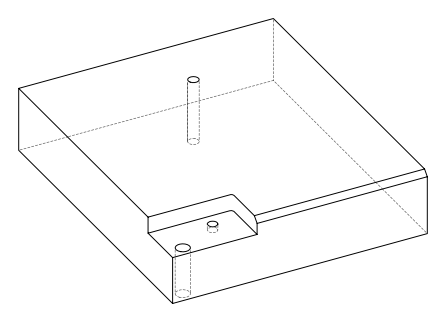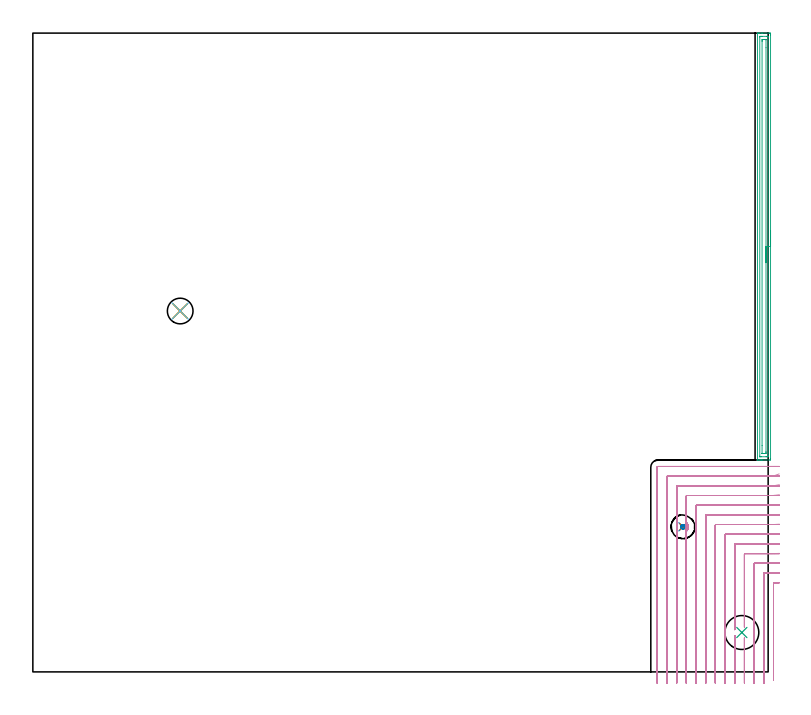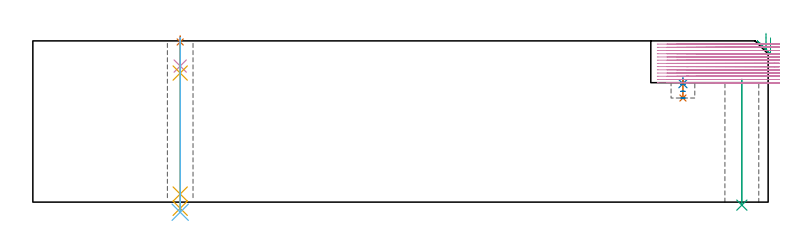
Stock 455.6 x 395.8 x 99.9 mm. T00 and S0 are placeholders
(PLAN: 10 operations, 8 tool changes, 59.6 min)
(1 SPOT_DRILL | STEP1HOLE_1 | NXT0321_9005460120000 | 0.03 min | 3 mm3)
(2 SPOT_DRILL_1 | STEP1POCKET | NXT0321_9005460120000 | 0.04 min | 2832 mm3)
(3 INDEXABLE_INSERT_DRILL_THROUGH_HOLE_FROM_SOLID | STEP1HOLE | NXT0302_013 | 0.32 min | 34544 mm3)
(4 DRILL_BLIND_HOLE_INTO_CENTER | STEP1HOLE_1 | UGT0301_217 | 0.07 min | 1136 mm3)
(5 GUN_DRILL_THROUGH_HOLE | STEP1HOLE_1 | UGT0307_007 | 0.51 min | 6736 mm3)
(6 DRILL_TO_ENLARGE_THROUGH_HOLE | STEP1HOLE_1 | UGT0301_241 | 0.43 min | 11909 mm3)
(7 DRILL_BLIND_HOLE_INTO_CENTER_1 | STEP1POCKET | NXT0301_128 | 0.05 min | 1032 mm3)
(8 MILL_ROUGH_BLIND_HOLE_CONTOUR | STEP1POCKET | UGT0201_129 | Spiral | 0.17 min | 1454 mm3)
(9 AREA_MILL | FG_CHAMFER_SURFACE | UGT0205_001 | 6.57 min | 8845 mm3)
(10 MILL_CORNER_NOTCH_RECTANGULAR | CORNER_NOTCH_RECTANGULAR | NXT0201_009 | Follow Part, ap 2, ae 75% | 51.37 min | 234318 mm3)
(TOOL NXT0321_9005460120000 | NC Spot Drill, 142deg, 12mm, Carbide, Uncoated | D12 PA142 FL30 Z2)
(TOOL NXT0302_013 | Index. Insert Drill 21mm [880-D2100L25-05] | D21 PA176 FL105 Z2)
(TOOL UGT0301_217 | Twist Drill 10.4 mm | D10.4 PA118 FL82 Z2)
(TOOL UGT0307_007 | Gun Drill 10 mm | D10 PA130 FL24 Z1)
(TOOL UGT0301_241 | Twist Drill 15.9 mm | D15.9 PA118 FL120 Z2)
(TOOL NXT0301_128 | Carbide Drill 12mm [861.1-1200-036A1-GP GC34] | D12 PA150 FL37.4 Z2)
(TOOL UGT0201_129 | Carbide End Mill 11.9 | D11.9 FL15 Z4)
(TOOL UGT0205_001 | Chamfer Mill 20 x 3 x 45 deg. | D20 FL50 Z2)
(TOOL NXT0201_009 | ENDMILL 8mm [2P460-0800-NA 1630] | D8 FL26 Z6)
(OP 1 SPOT_DRILL)
G17 G21 G94 G90
T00 M6
G54
G17 G0 G90 X91.3 Y223.6 S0 M3
G43 Z109.9 H0
G94 G81 G98 Z99.216 F250. R102.9
G80
M5
M2
(OP 2 SPOT_DRILL_1)
G17 G21 G94 G90
T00 M6
G54
G17 G0 G90 X402.8 Y89.9 S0 M3
G43 Z109.9 H0
G94 G81 G98 Z73.367 F250. R77.
G80
M5
M2
(OP 3 INDEXABLE_INSERT_DRILL_THROUGH_HOLE_FROM_SOLID)
G17 G21 G94 G90
T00 M6
G54
G17 G0 G90 X439.3 Y24.4 S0 M3
G43 Z109.9 H1
G94 G81 G98 Z-1.867 F250. R76.
G80
M5
M2
(OP 4 DRILL_BLIND_HOLE_INTO_CENTER)
G17 G21 G94 G90
T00 M6
G54
G17 G0 G90 X91.3 Y223.6 S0 M3
G43 Z109.9 H0
G94 G81 G98 Z84.3 F250. R101.9
G80
M5
M2
(OP 5 GUN_DRILL_THROUGH_HOLE)
G17 G21 G94 G90
T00 M6
G54
G17 G0 G90 X91.3 Y223.6 M8
G43 Z109.9 H0
Z97.441
S716 M3
G94 G1 Z79.973 F125. M26
G4 X.084
Z5. F250.
G4 X.084
Z-3.832 F125.
G4 X.084
M5
M9
G0 Z97.441
Z109.9
M2
(OP 6 DRILL_TO_ENLARGE_THROUGH_HOLE)
G17 G21 G94 G90
T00 M6
G54
G17 G0 G90 X91.3 Y223.6 S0 M3
G43 Z109.9 H0
G94 G73 G98 Z-6.277 F250. Q15.168 R101.9
G80
M5
M2
(OP 7 DRILL_BLIND_HOLE_INTO_CENTER_1)
G17 G21 G94 G90
T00 M6
G54
G17 G0 G90 X402.8 Y89.9 S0 M3
G43 Z109.9 H1
G94 G81 G98 Z64.5 F250. R76.
G80
M5
M2
(OP 8 MILL_ROUGH_BLIND_HOLE_CONTOUR)
G17 G21 G94 G90
T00 M6
G54
G17 G0 G90 X402.8 Y89.9 S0 M3
G43 Z109.9 H0
Z72.833
G94 G3 X403.5 Y90.6 R0.7 F250.
X402.8 Y91.3 R0.7
X401.4 Y89.9 R1.4
X402.8 Y91.3 R-1.4
X402.1 Y90.6 R0.7
X402.8 Y89.9 R0.7
G0 Z68.667
G3 X403.5 Y90.6 R0.7
X402.8 Y91.3 R0.7
X401.4 Y89.9 R1.4
X402.8 Y91.3 R-1.4
X402.1 Y90.6 R0.7
X402.8 Y89.9 R0.7
G0 Z64.5
G3 X403.5 Y90.6 R0.7
X402.8 Y91.3 R0.7
X401.4 Y89.9 R1.4
X402.8 Y91.3 R-1.4
X402.1 Y90.6 R0.7
X402.8 Y89.9 R0.7
G0 Z109.9
M5
M2
(OP 9 AREA_MILL)
G17 G21 G94 G90
T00 M6
G54
G17 G0 G90 X457.1 Y273.55 S1061 M3
G43 Z109.9 H0
Z101.8
G94 G1 Y273.512 Z100.928 F250.
Y273.398 Z100.064
Y273.209 Z99.212
Y272.947 Z98.38
Y272.613 Z97.574
Y272.21 Z96.8
Y271.742 Z96.064
Y271.21 Z95.372
Y270.621 Z94.729
Y269.978 Z94.14
Y269.286 Z93.608
Y268.55 Z93.14
Y267.776 Z92.737
Y266.97 Z92.403
Y266.138 Z92.141
Y265.286 Z91.952
Y264.422 Z91.838
Y263.55 Z91.8
Y132.287
X457.099 Y131.906 Z91.801
X457.094 Y131.4 Z91.803
X457.092 Y131.308 Z91.806
X456.592 Y131.3 Z92.305
X452.164 Z96.73
X451.596 Z97.301
X451.279 Z97.617
X450.711 Z98.185
X450.394 Z98.501
X449.364 Z99.536
X449.022 Y131.308 Z99.869
X449.003 Y131.31 Z99.888
X449. Y131.46 Z99.9
Y395.64
X449.003 Y395.792 Z99.888
X449.023 Y395.8 Z99.867
X449.364 Z99.535
X449.759 Z99.14
X450.394 Z98.501
X451.596 Z97.301
X452.164 Z96.73
X456.308 Z92.589
X456.592 Y395.797 Z92.305
X457.091 Y395.792 Z91.806
X457.094 Y395.7 Z91.803
X457.099 Y395.194 Z91.801
X457.1 Y394.682 Z91.8
Y263.55
X455.686 Z93.214
Y133.691
X455.684 Y133.473 Z93.216
X455.681 Y133.365 Z93.219
X455.679 Y133.319 Z93.221
X455.597 Y133.31 Z93.303
X455.207 Y133.302 Z93.693
X454.821 Y133.301 Z94.079
X454.324 Y133.3 Z94.576
X451.279 Z97.621
X450.781 Z98.119
X450.543 Y133.303 Z98.357
X450.441 Y133.308 Z98.459
X450.425 Y133.31 Z98.475
X450.421 Y133.322 Z98.479
X450.418 Y133.37 Z98.482
X450.415 Y133.47 Z98.485
X450.414 Y133.67 Z98.486
Y393.409
X450.416 Y393.627 Z98.484
X450.419 Y393.735 Z98.481
X450.421 Y393.781 Z98.479
X450.503 Y393.79 Z98.397
X450.893 Y393.798 Z98.007
X451.279 Y393.799 Z97.621
X451.776 Y393.8 Z97.124
X454.821 Z94.079
X455.319 Z93.581
X455.557 Y393.797 Z93.343
X455.659 Y393.793 Z93.241
X455.675 Y393.79 Z93.225
X455.679 Y393.778 Z93.221
X455.682 Y393.73 Z93.218
X455.685 Y393.63 Z93.215
X455.686 Y393.43 Z93.214
Y263.55
X454.272 Z94.628
X454.271 Y136.369 Z94.629
X454.27 Y136.031 Z94.63
X454.266 Y135.476 Z94.634
X454.265 Y135.316 Z94.635
X454.105 Y135.305 Z94.795
X453.935 Y135.303 Z94.965
X453.225 Y135.3 Z95.675
X452.339 Z96.561
X452.164 Y135.301 Z96.736
X451.99 Y135.303 Z96.91
X451.874 Y135.307 Z97.026
X451.836 Y135.31 Z97.064
X451.834 Y135.324 Z97.066
X451.831 Y135.363 Z97.069
X451.83 Y135.476 Z97.07
X451.828 Y140.334 Z97.072
X451.829 Y390.731 Z97.071
X451.83 Y391.069 Z97.07
X451.834 Y391.624 Z97.066
X451.835 Y391.784 Z97.065
X451.995 Y391.795 Z96.905
X452.164 Y391.797 Z96.736
X452.875 Y391.8 Z96.025
X453.761 Z95.139
X453.935 Y391.799 Z94.965
X454.11 Y391.797 Z94.79
X454.226 Y391.793 Z94.674
X454.264 Y391.79 Z94.636
X454.266 Y391.776 Z94.634
X454.269 Y391.737 Z94.631
X454.27 Y391.624 Z94.63
X454.272 Y386.757 Z94.628
Y263.55
Y262.678 Z94.667
Y261.814 Z94.78
Y260.962 Z94.969
Y260.13 Z95.232
Y259.324 Z95.565
Y258.55 Z95.968
Y257.814 Z96.437
Y257.122 Z96.968
Y256.479 Z97.557
Y255.89 Z98.201
Y255.358 Z98.893
Y254.89 Z99.628
Y254.487 Z100.402
Y254.153 Z101.208
Y253.891 Z102.04
Y253.702 Z102.892
Y253.588 Z103.757
Y253.55 Z104.628
G0 Z109.9
M5
M2
(OP 10 MILL_CORNER_NOTCH_RECTANGULAR)
G17 G21 G94 G90
T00 M6
G54
G17 G0 G90 X462.599 Y55.414 S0 M3
G43 Z109.9 H1
Z97.908
G94 G1 X459.6 Y55.329 F250.
G2 X459.285 Y55.321 R72. F500.
G3 X458.9 Y54.926 R0.4
G1 Y-2.261
Y-5.261 F250.
G0 Z109.9
X462.599 Y61.424
Z97.908
G1 X459.6 Y61.331
G2 X457.563 Y61.3 R66. F500.
G1 X453.295
G3 X452.9 Y60.905 R0.4
G1 Y-4.
Y-7. F250.
G0 Z109.9
X462.598 Y67.436
Z97.908
G1 X459.6 Y67.335
G2 X457.563 Y67.3 R60. F500.
G1 X447.295
G3 X446.9 Y66.905 R0.4
G1 Y-4.
Y-7. F250.
G0 Z109.9
X462.598 Y73.452
Z97.908
G1 X459.6 Y73.338
G2 X457.563 Y73.3 R54. F500.
G1 X441.295
G3 X440.9 Y72.905 R0.4
G1 Y30.692
Y27.692 F250.
G0 Z109.9
X462.597 Y79.471
Z97.908
G1 X459.6 Y79.343
G2 X457.563 Y79.3 R48. F500.
G1 X435.295
G3 X434.9 Y78.905 R0.4
G1 Y29.168
Y26.168 F250.
G0 Z109.9
X440.9 Y21.109
Z97.908
G1 Y18.109
Y-4. F500.
Y-7. F250.
G0 Z109.9
X434.9 Y22.618
Z97.908
G1 Y19.618
Y-4. F500.
Y-7. F250.
G0 Z109.9
X462.596 Y85.495
Z97.908
G1 X459.6 Y85.349
G2 X457.563 Y85.3 R42. F500.
G1 X429.296
G3 X428.9 Y84.904 R0.4
G1 Y-4.
Y-7. F250.
G0 Z109.9
X462.595 Y91.527
Z97.908
G1 X459.6 Y91.358
G2 X457.563 Y91.3 R36. F500.
G1 X423.296
G3 X422.9 Y90.904 R0.4
G1 Y-4.
Y-7. F250.
G0 Z109.9
X462.593 Y97.573
Z97.908
G1 X459.6 Y97.369
G2 X457.563 Y97.3 R30. F500.
G1 X417.296
G3 X416.9 Y96.904 R0.4
G1 Y-4.
Y-7. F250.
G0 Z109.9
X462.589 Y103.641
Z97.908
G1 X459.6 Y103.387
G2 X457.563 Y103.3 R24. F500.
G1 X411.296
G3 X410.9 Y102.904 R0.4
G1 Y-4.
Y-7. F250.
G0 Z109.9
X462.581 Y109.755
Z97.908
G1 X459.6 Y109.416
G2 X457.563 Y109.3 R18. F500.
G1 X405.296
G3 X404.9 Y108.904 R0.4
G1 Y-4.
Y-7. F250.
G0 Z109.9
X462.556 Y115.984
Z97.908
G1 X459.6 Y115.474
G2 X457.563 Y115.3 R12. F500.
G1 X399.297
G3 X398.9 Y114.903 R0.4
G1 Y-4.
Y-7. F250.
G0 Z109.9
X462.422 Y122.675
Z97.908
G1 X459.6 Y121.656
G2 X457.563 Y121.3 R6. F500.
G1 X393.297
G3 X392.9 Y120.903 R0.4
G1 Y-4.
Y-7. F250.
G0 Z109.9
X460.563 Y127.3
Z97.908
G1 X457.563
X387.297 F500.
G3 X386.9 Y126.903 R0.4
G1 Y-4.
Y-7. F250.
G0 Z109.9
X462.6 Y55.312
Z95.915
G1 X459.6 Y55.301
X459.328 Y55.3 F500.
X459.294
G3 X458.9 Y54.906 R0.4
G1 Y-2.261
Y-5.261 F250.
G0 Z109.9
X462.6 Y61.313
Z95.915
G1 X459.6 Y61.301
X459.328 Y61.3 F500.
X453.295
G3 X452.9 Y60.905 R0.4
G1 Y-4.
Y-7. F250.
G0 Z109.9
X462.6 Y67.314
Z95.915
G1 X459.6 Y67.301
X459.328 Y67.3 F500.
X447.295
G3 X446.9 Y66.905 R0.4
G1 Y-4.
Y-7. F250.
G0 Z109.9
X462.6 Y73.316
Z95.915
G1 X459.6 Y73.301
G2 X459.328 Y73.3 R54. F500.
G1 X441.295
G3 X440.9 Y72.905 R0.4
G1 Y30.692
Y27.692 F250.
G0 Z109.9
X462.6 Y79.318
Z95.915
G1 X459.6 Y79.301
X459.328 Y79.3 F500.
X435.295
G3 X434.9 Y78.905 R0.4
G1 Y29.168
Y26.168 F250.
G0 Z109.9
X440.9 Y21.109
Z95.915
G1 Y18.109
Y-4. F500.
Y-7. F250.
G0 Z109.9
X434.9 Y22.618
Z95.915
G1 Y19.618
Y-4. F500.
Y-7. F250.
G0 Z109.9
X462.6 Y85.32
Z95.915
G1 X459.6 Y85.301
G2 X459.328 Y85.3 R42. F500.
G1 X429.296
G3 X428.9 Y84.904 R0.4
G1 Y-4.
Y-7. F250.
G0 Z109.9
X462.6 Y91.324
Z95.915
G1 X459.6 Y91.301
G2 X459.328 Y91.3 R36. F500.
G1 X423.296
G3 X422.9 Y90.904 R0.4
G1 Y-4.
Y-7. F250.
G0 Z109.9
X462.6 Y97.328
Z95.915
G1 X459.6 Y97.301
G2 X459.328 Y97.3 R30. F500.
G1 X417.296
G3 X416.9 Y96.904 R0.4
G1 Y-4.
Y-7. F250.
G0 Z109.9
X462.6 Y103.336
Z95.915
G1 X459.6 Y103.302
G2 X459.328 Y103.3 R24. F500.
G1 X411.296
G3 X410.9 Y102.904 R0.4
G1 Y-4.
Y-7. F250.
G0 Z109.9
X462.6 Y109.347
Z95.915
G1 X459.6 Y109.302
G2 X459.328 Y109.3 R18. F500.
G1 X405.296
G3 X404.9 Y108.904 R0.4
G1 Y-4.
Y-7. F250.
G0 Z109.9
X462.599 Y115.371
Z95.915
G1 X459.6 Y115.303
G2 X459.328 Y115.3 R12. F500.
G1 X399.297
G3 X398.9 Y114.903 R0.4
G1 Y-4.
Y-7. F250.
G0 Z109.9
X462.597 Y121.442
Z95.915
G1 X459.6 Y121.306
G2 X459.328 Y121.3 R6. F500.
G1 X393.297
G3 X392.9 Y120.903 R0.4
G1 Y-4.
Y-7. F250.
G0 Z109.9
X462.328 Y127.3
Z95.915
G1 X459.328
X387.297 F500.
G3 X386.9 Y126.903 R0.4
G1 Y-4.
Y-7. F250.
G0 Z109.9
X462.6 Y55.3
Z93.923
G1 X459.6
X459.294 F500.
G3 X458.9 Y54.906 R0.4
G1 Y-2.261
Y-5.261 F250.
G0 Z109.9
X462.6 Y61.3
Z93.923
G1 X459.6
X453.295 F500.
G3 X452.9 Y60.905 R0.4
G1 Y-4.
Y-7. F250.
G0 Z109.9
X462.6 Y67.3
Z93.923
G1 X459.6
X447.295 F500.
G3 X446.9 Y66.905 R0.4
G1 Y-4.
Y-7. F250.
G0 Z109.9
X462.6 Y73.3
Z93.923
G1 X459.6
X441.295 F500.
G3 X440.9 Y72.905 R0.4
G1 Y30.692
Y27.692 F250.
G0 Z109.9
X462.6 Y79.3
Z93.923
G1 X459.6
X435.295 F500.
G3 X434.9 Y78.905 R0.4
G1 Y29.168
Y26.168 F250.
G0 Z109.9
X440.9 Y21.109
Z93.923
G1 Y18.109
Y-4. F500.
Y-7. F250.
G0 Z109.9
X434.9 Y22.618
Z93.923
G1 Y19.618
Y-4. F500.
Y-7. F250.
G0 Z109.9
X462.6 Y85.3
Z93.923
G1 X459.6
X429.296 F500.
G3 X428.9 Y84.904 R0.4
G1 Y-4.
Y-7. F250.
G0 Z109.9
X462.6 Y91.3
Z93.923
G1 X459.6
X423.296 F500.
G3 X422.9 Y90.904 R0.4
G1 Y-4.
Y-7. F250.
G0 Z109.9
X462.6 Y97.3
Z93.923
G1 X459.6
X417.296 F500.
G3 X416.9 Y96.904 R0.4
G1 Y-4.
Y-7. F250.
G0 Z109.9
X462.6 Y103.3
Z93.923
G1 X459.6
X411.296 F500.
G3 X410.9 Y102.904 R0.4
G1 Y-4.
Y-7. F250.
G0 Z109.9
X462.6 Y109.3
Z93.923
G1 X459.6
X405.296 F500.
G3 X404.9 Y108.904 R0.4
G1 Y-4.
Y-7. F250.
G0 Z109.9
X462.6 Y115.3
Z93.923
G1 X459.6
X399.297 F500.
G3 X398.9 Y114.903 R0.4
G1 Y-4.
Y-7. F250.
G0 Z109.9
X462.6 Y121.3
Z93.923
G1 X459.6
X393.297 F500.
G3 X392.9 Y120.903 R0.4
G1 Y-4.
Y-7. F250.
G0 Z109.9
X462.6 Y127.3
Z93.923
G1 X459.6
X387.297 F500.
G3 X386.9 Y126.903 R0.4
G1 Y-4.
Y-7. F250.
G0 Z109.9
X462.6 Y55.3
Z91.931
G1 X459.6
X459.294 F500.
G3 X458.9 Y54.906 R0.4
G1 Y-2.261
Y-5.261 F250.
G0 Z109.9
X462.6 Y61.3
Z91.931
G1 X459.6
X453.295 F500.
G3 X452.9 Y60.905 R0.4
G1 Y-4.
Y-7. F250.
G0 Z109.9
X462.6 Y67.3
Z91.931
G1 X459.6
X447.295 F500.
G3 X446.9 Y66.905 R0.4
G1 Y-4.
Y-7. F250.
G0 Z109.9
X462.6 Y73.3
Z91.931
G1 X459.6
X441.295 F500.
G3 X440.9 Y72.905 R0.4
G1 Y30.692
Y27.692 F250.
G0 Z109.9
X462.6 Y79.3
Z91.931
G1 X459.6
X435.295 F500.
G3 X434.9 Y78.905 R0.4
G1 Y29.168
Y26.168 F250.
G0 Z109.9
X440.9 Y21.109
Z91.931
G1 Y18.109
Y-4. F500.
Y-7. F250.
G0 Z109.9
X434.9 Y22.618
Z91.931
G1 Y19.618
Y-4. F500.
Y-7. F250.
G0 Z109.9
X462.6 Y85.3
Z91.931
G1 X459.6
X429.296 F500.
G3 X428.9 Y84.904 R0.4
G1 Y-4.
Y-7. F250.
G0 Z109.9
X462.6 Y91.3
Z91.931
G1 X459.6
X423.296 F500.
G3 X422.9 Y90.904 R0.4
G1 Y-4.
Y-7. F250.
G0 Z109.9
X462.6 Y97.3
Z91.931
G1 X459.6
X417.296 F500.
G3 X416.9 Y96.904 R0.4
G1 Y-4.
Y-7. F250.
G0 Z109.9
X462.6 Y103.3
Z91.931
G1 X459.6
X411.296 F500.
G3 X410.9 Y102.904 R0.4
G1 Y-4.
Y-7. F250.
G0 Z109.9
X462.6 Y109.3
Z91.931
G1 X459.6
X405.296 F500.
G3 X404.9 Y108.904 R0.4
G1 Y-4.
Y-7. F250.
G0 Z109.9
X462.6 Y115.3
Z91.931
G1 X459.6
X399.297 F500.
G3 X398.9 Y114.903 R0.4
G1 Y-4.
Y-7. F250.
G0 Z109.9
X462.6 Y121.3
Z91.931
G1 X459.6
X393.297 F500.
G3 X392.9 Y120.903 R0.4
G1 Y-4.
Y-7. F250.
G0 Z109.9
X462.6 Y127.3
Z91.931
G1 X459.6
X387.297 F500.
G3 X386.9 Y126.903 R0.4
G1 Y-4.
Y-7. F250.
G0 Z109.9
X462.6 Y55.3
Z89.938
G1 X459.6
X459.294 F500.
G3 X458.9 Y54.906 R0.4
G1 Y-2.261
Y-5.261 F250.
G0 Z109.9
X462.6 Y61.3
Z89.938
G1 X459.6
X453.295 F500.
G3 X452.9 Y60.905 R0.4
G1 Y-4.
Y-7. F250.
G0 Z109.9
X462.6 Y67.3
Z89.938
G1 X459.6
X447.295 F500.
G3 X446.9 Y66.905 R0.4
G1 Y-4.
Y-7. F250.
G0 Z109.9
X462.6 Y73.3
Z89.938
G1 X459.6
X441.295 F500.
G3 X440.9 Y72.905 R0.4
G1 Y30.692
Y27.692 F250.
G0 Z109.9
X462.6 Y79.3
Z89.938
G1 X459.6
X435.295 F500.
G3 X434.9 Y78.905 R0.4
G1 Y29.168
Y26.168 F250.
G0 Z109.9
X440.9 Y21.109
Z89.938
G1 Y18.109
Y-4. F500.
Y-7. F250.
G0 Z109.9
X434.9 Y22.618
Z89.938
G1 Y19.618
Y-4. F500.
Y-7. F250.
G0 Z109.9
X462.6 Y85.3
Z89.938
G1 X459.6
X429.296 F500.
G3 X428.9 Y84.904 R0.4
G1 Y-4.
Y-7. F250.
G0 Z109.9
X462.6 Y91.3
Z89.938
G1 X459.6
X423.296 F500.
G3 X422.9 Y90.904 R0.4
G1 Y-4.
Y-7. F250.
G0 Z109.9
X462.6 Y97.3
Z89.938
G1 X459.6
X417.296 F500.
G3 X416.9 Y96.904 R0.4
G1 Y-4.
Y-7. F250.
G0 Z109.9
X462.6 Y103.3
Z89.938
G1 X459.6
X411.296 F500.
G3 X410.9 Y102.904 R0.4
G1 Y-4.
Y-7. F250.
G0 Z109.9
X462.6 Y109.3
Z89.938
G1 X459.6
X405.296 F500.
G3 X404.9 Y108.904 R0.4
G1 Y-4.
Y-7. F250.
G0 Z109.9
X462.6 Y115.3
Z89.938
G1 X459.6
X399.297 F500.
G3 X398.9 Y114.903 R0.4
G1 Y-4.
Y-7. F250.
G0 Z109.9
X462.6 Y121.3
Z89.938
G1 X459.6
X393.297 F500.
G3 X392.9 Y120.903 R0.4
G1 Y-4.
Y-7. F250.
G0 Z109.9
X462.6 Y127.3
Z89.938
G1 X459.6
X387.297 F500.
G3 X386.9 Y126.903 R0.4
G1 Y-4.
Y-7. F250.
G0 Z109.9
X462.6 Y55.3
Z87.946
G1 X459.6
X459.294 F500.
G3 X458.9 Y54.906 R0.4
G1 Y-2.261
Y-5.261 F250.
G0 Z109.9
X462.6 Y61.3
Z87.946
G1 X459.6
X453.295 F500.
G3 X452.9 Y60.905 R0.4
G1 Y-4.
Y-7. F250.
G0 Z109.9
X462.6 Y67.3
Z87.946
G1 X459.6
X447.295 F500.
G3 X446.9 Y66.905 R0.4
G1 Y-4.
Y-7. F250.
G0 Z109.9
X462.6 Y73.3
Z87.946
G1 X459.6
X441.295 F500.
G3 X440.9 Y72.905 R0.4
G1 Y30.692
Y27.692 F250.
G0 Z109.9
X462.6 Y79.3
Z87.946
G1 X459.6
X435.295 F500.
G3 X434.9 Y78.905 R0.4
G1 Y29.168
Y26.168 F250.
G0 Z109.9
X440.9 Y21.109
Z87.946
G1 Y18.109
Y-4. F500.
Y-7. F250.
G0 Z109.9
X434.9 Y22.618
Z87.946
G1 Y19.618
Y-4. F500.
Y-7. F250.
G0 Z109.9
X462.6 Y85.3
Z87.946
G1 X459.6
X429.296 F500.
G3 X428.9 Y84.904 R0.4
G1 Y-4.
Y-7. F250.
G0 Z109.9
X462.6 Y91.3
Z87.946
G1 X459.6
X423.296 F500.
G3 X422.9 Y90.904 R0.4
G1 Y-4.
Y-7. F250.
G0 Z109.9
X462.6 Y97.3
Z87.946
G1 X459.6
X417.296 F500.
G3 X416.9 Y96.904 R0.4
G1 Y-4.
Y-7. F250.
G0 Z109.9
X462.6 Y103.3
Z87.946
G1 X459.6
X411.296 F500.
G3 X410.9 Y102.904 R0.4
G1 Y-4.
Y-7. F250.
G0 Z109.9
X462.6 Y109.3
Z87.946
G1 X459.6
X405.296 F500.
G3 X404.9 Y108.904 R0.4
G1 Y-4.
Y-7. F250.
G0 Z109.9
X462.6 Y115.3
Z87.946
G1 X459.6
X399.297 F500.
G3 X398.9 Y114.903 R0.4
G1 Y-4.
Y-7. F250.
G0 Z109.9
X462.6 Y121.3
Z87.946
G1 X459.6
X393.297 F500.
G3 X392.9 Y120.903 R0.4
G1 Y-4.
Y-7. F250.
G0 Z109.9
X462.6 Y127.3
Z87.946
G1 X459.6
X387.297 F500.
G3 X386.9 Y126.903 R0.4
G1 Y-4.
Y-7. F250.
G0 Z109.9
X462.6 Y55.3
Z85.954
G1 X459.6
X459.294 F500.
G3 X458.9 Y54.906 R0.4
G1 Y-2.261
Y-5.261 F250.
G0 Z109.9
X462.6 Y61.3
Z85.954
G1 X459.6
X453.295 F500.
G3 X452.9 Y60.905 R0.4
G1 Y-4.
Y-7. F250.
G0 Z109.9
X462.6 Y67.3
Z85.954
G1 X459.6
X447.295 F500.
G3 X446.9 Y66.905 R0.4
G1 Y-4.
Y-7. F250.
G0 Z109.9
X462.6 Y73.3
Z85.954
G1 X459.6
X441.295 F500.
G3 X440.9 Y72.905 R0.4
G1 Y30.692
Y27.692 F250.
G0 Z109.9
X462.6 Y79.3
Z85.954
G1 X459.6
X435.295 F500.
G3 X434.9 Y78.905 R0.4
G1 Y29.168
Y26.168 F250.
G0 Z109.9
X440.9 Y21.109
Z85.954
G1 Y18.109
Y-4. F500.
Y-7. F250.
G0 Z109.9
X434.9 Y22.618
Z85.954
G1 Y19.618
Y-4. F500.
Y-7. F250.
G0 Z109.9
X462.6 Y85.3
Z85.954
G1 X459.6
X429.296 F500.
G3 X428.9 Y84.904 R0.4
G1 Y-4.
Y-7. F250.
G0 Z109.9
X462.6 Y91.3
Z85.954
G1 X459.6
X423.296 F500.
G3 X422.9 Y90.904 R0.4
G1 Y-4.
Y-7. F250.
G0 Z109.9
X462.6 Y97.3
Z85.954
G1 X459.6
X417.296 F500.
G3 X416.9 Y96.904 R0.4
G1 Y-4.
Y-7. F250.
G0 Z109.9
X462.6 Y103.3
Z85.954
G1 X459.6
X411.296 F500.
G3 X410.9 Y102.904 R0.4
G1 Y-4.
Y-7. F250.
G0 Z109.9
X462.6 Y109.3
Z85.954
G1 X459.6
X405.296 F500.
G3 X404.9 Y108.904 R0.4
G1 Y-4.
Y-7. F250.
G0 Z109.9
X462.6 Y115.3
Z85.954
G1 X459.6
X399.297 F500.
G3 X398.9 Y114.903 R0.4
G1 Y-4.
Y-7. F250.
G0 Z109.9
X462.6 Y121.3
Z85.954
G1 X459.6
X393.297 F500.
G3 X392.9 Y120.903 R0.4
G1 Y-4.
Y-7. F250.
G0 Z109.9
X462.6 Y127.3
Z85.954
G1 X459.6
X387.297 F500.
G3 X386.9 Y126.903 R0.4
G1 Y-4.
Y-7. F250.
G0 Z109.9
X462.6 Y55.3
Z83.962
G1 X459.6
X459.294 F500.
G3 X458.9 Y54.906 R0.4
G1 Y-2.261
Y-5.261 F250.
G0 Z109.9
X462.6 Y61.3
Z83.962
G1 X459.6
X453.295 F500.
G3 X452.9 Y60.905 R0.4
G1 Y-4.
Y-7. F250.
G0 Z109.9
X462.6 Y67.3
Z83.962
G1 X459.6
X447.295 F500.
G3 X446.9 Y66.905 R0.4
G1 Y-4.
Y-7. F250.
G0 Z109.9
X462.6 Y73.3
Z83.962
G1 X459.6
X441.295 F500.
G3 X440.9 Y72.905 R0.4
G1 Y30.692
Y27.692 F250.
G0 Z109.9
X462.6 Y79.3
Z83.962
G1 X459.6
X435.295 F500.
G3 X434.9 Y78.905 R0.4
G1 Y29.168
Y26.168 F250.
G0 Z109.9
X440.9 Y21.109
Z83.962
G1 Y18.109
Y-4. F500.
Y-7. F250.
G0 Z109.9
X434.9 Y22.618
Z83.962
G1 Y19.618
Y-4. F500.
Y-7. F250.
G0 Z109.9
X462.6 Y85.3
Z83.962
G1 X459.6
X429.296 F500.
G3 X428.9 Y84.904 R0.4
G1 Y-4.
Y-7. F250.
G0 Z109.9
X462.6 Y91.3
Z83.962
G1 X459.6
X423.296 F500.
G3 X422.9 Y90.904 R0.4
G1 Y-4.
Y-7. F250.
G0 Z109.9
X462.6 Y97.3
Z83.962
G1 X459.6
X417.296 F500.
G3 X416.9 Y96.904 R0.4
G1 Y-4.
Y-7. F250.
G0 Z109.9
X462.6 Y103.3
Z83.962
G1 X459.6
X411.296 F500.
G3 X410.9 Y102.904 R0.4
G1 Y-4.
Y-7. F250.
G0 Z109.9
X462.6 Y109.3
Z83.962
G1 X459.6
X405.296 F500.
G3 X404.9 Y108.904 R0.4
G1 Y92.502
X405.302 Y92.122
X405.671 Y91.612
X405.772 Y91.455
X405.842 Y91.322
X405.992 Y90.916
X406.102 Y90.409
X406.155 Y90.051
X406.149 Y89.708
X406.065 Y89.21
X405.952 Y88.761
X405.782 Y88.364
X405.51 Y87.946
X405.243 Y87.591
G2 X404.9 Y87.298 R4.338
G1 Y-4.
Y-7. F250.
G0 Z109.9
X462.6 Y115.3
Z83.962
G1 X459.6
X399.297 F500.
G3 X398.9 Y114.903 R0.4
G1 Y-4.
Y-7. F250.
G0 Z109.9
X462.6 Y121.3
Z83.962
G1 X459.6
X393.297 F500.
G3 X392.9 Y120.903 R0.4
G1 Y-4.
Y-7. F250.
G0 Z109.9
X462.6 Y127.3
Z83.962
G1 X459.6
X387.297 F500.
G3 X386.9 Y126.903 R0.4
G1 Y-4.
Y-7. F250.
G0 Z109.9
X462.6 Y55.3
Z81.969
G1 X459.6
X459.294 F500.
G3 X458.9 Y54.906 R0.4
G1 Y-2.261
Y-5.261 F250.
G0 Z109.9
X462.6 Y61.3
Z81.969
G1 X459.6
X453.295 F500.
G3 X452.9 Y60.905 R0.4
G1 Y-4.
Y-7. F250.
G0 Z109.9
X462.6 Y67.3
Z81.969
G1 X459.6
X447.295 F500.
G3 X446.9 Y66.905 R0.4
G1 Y-4.
Y-7. F250.
G0 Z109.9
X462.6 Y73.3
Z81.969
G1 X459.6
X441.295 F500.
G3 X440.9 Y72.905 R0.4
G1 Y30.692
Y27.692 F250.
G0 Z109.9
X462.6 Y79.3
Z81.969
G1 X459.6
X435.295 F500.
G3 X434.9 Y78.905 R0.4
G1 Y29.168
Y26.168 F250.
G0 Z109.9
X440.9 Y21.109
Z81.969
G1 Y18.109
Y-4. F500.
Y-7. F250.
G0 Z109.9
X434.9 Y22.618
Z81.969
G1 Y19.618
Y-4. F500.
Y-7. F250.
G0 Z109.9
X462.6 Y85.3
Z81.969
G1 X459.6
X429.296 F500.
G3 X428.9 Y84.904 R0.4
G1 Y-4.
Y-7. F250.
G0 Z109.9
X462.6 Y91.3
Z81.969
G1 X459.6
X423.296 F500.
G3 X422.9 Y90.904 R0.4
G1 Y-4.
Y-7. F250.
G0 Z109.9
X462.6 Y97.3
Z81.969
G1 X459.6
X417.296 F500.
G3 X416.9 Y96.904 R0.4
G1 Y-4.
Y-7. F250.
G0 Z109.9
X462.6 Y103.3
Z81.969
G1 X459.6
X411.296 F500.
G3 X410.9 Y102.904 R0.4
G1 Y-4.
Y-7. F250.
G0 Z109.9
X462.6 Y109.3
Z81.969
G1 X459.6
X405.296 F500.
G3 X404.9 Y108.904 R0.4
G1 Y92.502
X405.302 Y92.122
X405.671 Y91.612
X405.772 Y91.455
X405.842 Y91.322
X405.992 Y90.916
X406.102 Y90.409
X406.155 Y90.05
X406.15 Y89.712
X406.065 Y89.21
X405.952 Y88.761
X405.782 Y88.364
X405.51 Y87.946
X405.243 Y87.591
G2 X404.9 Y87.298 R4.338
G1 Y-4.
Y-7. F250.
G0 Z109.9
X462.6 Y115.3
Z81.969
G1 X459.6
X399.297 F500.
G3 X398.9 Y114.903 R0.4
G1 Y-4.
Y-7. F250.
G0 Z109.9
X462.6 Y121.3
Z81.969
G1 X459.6
X393.297 F500.
G3 X392.9 Y120.903 R0.4
G1 Y-4.
Y-7. F250.
G0 Z109.9
X462.6 Y127.3
Z81.969
G1 X459.6
X387.297 F500.
G3 X386.9 Y126.903 R0.4
G1 Y-4.
Y-7. F250.
G0 Z109.9
X462.6 Y55.3
Z79.977
G1 X459.6
X459.294 F500.
G3 X458.9 Y54.906 R0.4
G1 Y-2.261
Y-5.261 F250.
G0 Z109.9
X462.6 Y61.3
Z79.977
G1 X459.6
X453.295 F500.
G3 X452.9 Y60.905 R0.4
G1 Y-4.
Y-7. F250.
G0 Z109.9
X462.6 Y67.3
Z79.977
G1 X459.6
X447.295 F500.
G3 X446.9 Y66.905 R0.4
G1 Y-4.
Y-7. F250.
G0 Z109.9
X462.6 Y73.3
Z79.977
G1 X459.6
X441.295 F500.
G3 X440.9 Y72.905 R0.4
G1 Y30.692
Y27.692 F250.
G0 Z109.9
X462.6 Y79.3
Z79.977
G1 X459.6
X435.295 F500.
G3 X434.9 Y78.905 R0.4
G1 Y29.168
Y26.168 F250.
G0 Z109.9
X440.9 Y21.109
Z79.977
G1 Y18.109
Y-4. F500.
Y-7. F250.
G0 Z109.9
X434.9 Y22.618
Z79.977
G1 Y19.618
Y-4. F500.
Y-7. F250.
G0 Z109.9
X462.6 Y85.3
Z79.977
G1 X459.6
X429.296 F500.
G3 X428.9 Y84.904 R0.4
G1 Y-4.
Y-7. F250.
G0 Z109.9
X462.6 Y91.3
Z79.977
G1 X459.6
X423.296 F500.
G3 X422.9 Y90.904 R0.4
G1 Y-4.
Y-7. F250.
G0 Z109.9
X462.6 Y97.3
Z79.977
G1 X459.6
X417.296 F500.
G3 X416.9 Y96.904 R0.4
G1 Y-4.
Y-7. F250.
G0 Z109.9
X462.6 Y103.3
Z79.977
G1 X459.6
X411.296 F500.
G3 X410.9 Y102.904 R0.4
G1 Y-4.
Y-7. F250.
G0 Z109.9
X462.6 Y109.3
Z79.977
G1 X459.6
X405.296 F500.
G3 X404.9 Y108.904 R0.4
G1 Y92.502
X405.302 Y92.122
X405.671 Y91.612
X405.772 Y91.455
X405.842 Y91.322
X405.992 Y90.916
X406.102 Y90.409
X406.155 Y90.05
X406.15 Y89.712
X406.065 Y89.21
X405.952 Y88.761
X405.782 Y88.364
X405.51 Y87.946
X405.243 Y87.591
G2 X404.9 Y87.298 R4.338
G1 Y-4.
Y-7. F250.
G0 Z109.9
X462.6 Y115.3
Z79.977
G1 X459.6
X399.297 F500.
G3 X398.9 Y114.903 R0.4
G1 Y-4.
Y-7. F250.
G0 Z109.9
X462.6 Y121.3
Z79.977
G1 X459.6
X393.297 F500.
G3 X392.9 Y120.903 R0.4
G1 Y-4.
Y-7. F250.
G0 Z109.9
X462.6 Y127.3
Z79.977
G1 X459.6
X387.297 F500.
G3 X386.9 Y126.903 R0.4
G1 Y-4.
Y-7. F250.
G0 Z109.9
X462.6 Y55.3
Z77.985
G1 X459.6
X459.294 F500.
G3 X458.9 Y54.906 R0.4
G1 Y-2.261
Y-5.261 F250.
G0 Z109.9
X462.6 Y61.3
Z77.985
G1 X459.6
X453.295 F500.
G3 X452.9 Y60.905 R0.4
G1 Y-4.
Y-7. F250.
G0 Z109.9
X462.6 Y67.3
Z77.985
G1 X459.6
X447.295 F500.
G3 X446.9 Y66.905 R0.4
G1 Y-4.
Y-7. F250.
G0 Z109.9
X462.6 Y73.3
Z77.985
G1 X459.6
X441.295 F500.
G3 X440.9 Y72.905 R0.4
G1 Y30.692
Y27.692 F250.
G0 Z109.9
X462.6 Y79.3
Z77.985
G1 X459.6
X435.295 F500.
G3 X434.9 Y78.905 R0.4
G1 Y29.168
Y26.168 F250.
G0 Z109.9
X440.9 Y21.109
Z77.985
G1 Y18.109
Y-4. F500.
Y-7. F250.
G0 Z109.9
X434.9 Y22.618
Z77.985
G1 Y19.618
Y-4. F500.
Y-7. F250.
G0 Z109.9
X462.6 Y85.3
Z77.985
G1 X459.6
X429.296 F500.
G3 X428.9 Y84.904 R0.4
G1 Y-4.
Y-7. F250.
G0 Z109.9
X462.6 Y91.3
Z77.985
G1 X459.6
X423.296 F500.
G3 X422.9 Y90.904 R0.4
G1 Y-4.
Y-7. F250.
G0 Z109.9
X462.6 Y97.3
Z77.985
G1 X459.6
X417.296 F500.
G3 X416.9 Y96.904 R0.4
G1 Y-4.
Y-7. F250.
G0 Z109.9
X462.6 Y103.3
Z77.985
G1 X459.6
X411.296 F500.
G3 X410.9 Y102.904 R0.4
G1 Y-4.
Y-7. F250.
G0 Z109.9
X462.6 Y109.3
Z77.985
G1 X459.6
X405.296 F500.
G3 X404.9 Y108.904 R0.4
G1 Y92.502
X405.302 Y92.122
X405.671 Y91.612
X405.772 Y91.455
X405.842 Y91.322
X405.992 Y90.916
X406.102 Y90.409
X406.155 Y90.05
X406.15 Y89.712
X406.065 Y89.21
X405.952 Y88.761
X405.782 Y88.364
X405.51 Y87.946
X405.243 Y87.591
G2 X404.9 Y87.298 R4.338
G1 Y-4.
Y-7. F250.
G0 Z109.9
X462.6 Y115.3
Z77.985
G1 X459.6
X399.297 F500.
G3 X398.9 Y114.903 R0.4
G1 Y-4.
Y-7. F250.
G0 Z109.9
X462.6 Y121.3
Z77.985
G1 X459.6
X393.297 F500.
G3 X392.9 Y120.903 R0.4
G1 Y-4.
Y-7. F250.
G0 Z109.9
X462.6 Y127.3
Z77.985
G1 X459.6
X387.297 F500.
G3 X386.9 Y126.903 R0.4
G1 Y-4.
Y-7. F250.
G0 Z109.9
X462.6 Y55.3
Z75.992
G1 X459.6
X459.294 F500.
G3 X458.9 Y54.906 R0.4
G1 Y-2.261
Y-5.261 F250.
G0 Z109.9
X462.6 Y61.3
Z75.992
G1 X459.6
X453.295 F500.
G3 X452.9 Y60.905 R0.4
G1 Y-4.
Y-7. F250.
G0 Z109.9
X462.6 Y67.3
Z75.992
G1 X459.6
X447.295 F500.
G3 X446.9 Y66.905 R0.4
G1 Y-4.
Y-7. F250.
G0 Z109.9
X462.6 Y73.3
Z75.992
G1 X459.6
X441.295 F500.
G3 X440.9 Y72.905 R0.4
G1 Y30.692
Y27.692 F250.
G0 Z109.9
X462.6 Y79.3
Z75.992
G1 X459.6
X435.295 F500.
G3 X434.9 Y78.905 R0.4
G1 Y29.168
Y26.168 F250.
G0 Z109.9
X440.9 Y21.109
Z75.992
G1 Y18.109
Y-4. F500.
Y-7. F250.
G0 Z109.9
X434.9 Y22.618
Z75.992
G1 Y19.618
Y-4. F500.
Y-7. F250.
G0 Z109.9
X462.6 Y85.3
Z75.992
G1 X459.6
X429.296 F500.
G3 X428.9 Y84.904 R0.4
G1 Y-4.
Y-7. F250.
G0 Z109.9
X462.6 Y91.3
Z75.992
G1 X459.6
X423.296 F500.
G3 X422.9 Y90.904 R0.4
G1 Y-4.
Y-7. F250.
G0 Z109.9
X462.6 Y97.3
Z75.992
G1 X459.6
X417.296 F500.
G3 X416.9 Y96.904 R0.4
G1 Y-4.
Y-7. F250.
G0 Z109.9
X462.6 Y103.3
Z75.992
G1 X459.6
X411.296 F500.
G3 X410.9 Y102.904 R0.4
G1 Y-4.
Y-7. F250.
G0 Z109.9
X462.6 Y109.3
Z75.992
G1 X459.6
X405.296 F500.
G3 X404.9 Y108.904 R0.4
G1 Y92.502
X405.302 Y92.122
X405.671 Y91.612
X405.772 Y91.455
X405.842 Y91.322
X405.992 Y90.916
X406.102 Y90.409
X406.155 Y90.05
X406.15 Y89.712
X406.065 Y89.21
X405.952 Y88.761
X405.782 Y88.364
X405.51 Y87.946
X405.243 Y87.591
G2 X404.9 Y87.298 R4.338
G1 Y-4.
Y-7. F250.
G0 Z109.9
X462.6 Y115.3
Z75.992
G1 X459.6
X399.297 F500.
G3 X398.9 Y114.903 R0.4
G1 Y-4.
Y-7. F250.
G0 Z109.9
X462.6 Y121.3
Z75.992
G1 X459.6
X393.297 F500.
G3 X392.9 Y120.903 R0.4
G1 Y-4.
Y-7. F250.
G0 Z109.9
X462.6 Y127.3
Z75.992
G1 X459.6
X387.297 F500.
G3 X386.9 Y126.903 R0.4
G1 Y-4.
Y-7. F250.
G0 Z109.9
X462.6 Y55.3
Z74.
G1 X459.6
X459.294 F500.
G3 X458.9 Y54.906 R0.4
G1 Y-2.261
Y-5.261 F250.
G0 Z109.9
X462.6 Y61.3
Z74.
G1 X459.6
X453.295 F500.
G3 X452.9 Y60.905 R0.4
G1 Y-4.
Y-7. F250.
G0 Z109.9
X462.6 Y67.3
Z74.
G1 X459.6
X447.295 F500.
G3 X446.9 Y66.905 R0.4
G1 Y-4.
Y-7. F250.
G0 Z109.9
X462.6 Y73.3
Z74.
G1 X459.6
X441.295 F500.
G3 X440.9 Y72.905 R0.4
G1 Y30.692
Y27.692 F250.
G0 Z109.9
X462.6 Y79.3
Z74.
G1 X459.6
X435.295 F500.
G3 X434.9 Y78.905 R0.4
G1 Y29.168
Y26.168 F250.
G0 Z109.9
X440.9 Y21.109
Z74.
G1 Y18.109
Y-4. F500.
Y-7. F250.
G0 Z109.9
X434.9 Y22.618
Z74.
G1 Y19.618
Y-4. F500.
Y-7. F250.
G0 Z109.9
X462.6 Y85.3
Z74.
G1 X459.6
X429.296 F500.
G3 X428.9 Y84.904 R0.4
G1 Y-4.
Y-7. F250.
G0 Z109.9
X462.6 Y91.3
Z74.
G1 X459.6
X423.296 F500.
G3 X422.9 Y90.904 R0.4
G1 Y-4.
Y-7. F250.
G0 Z109.9
X462.6 Y97.3
Z74.
G1 X459.6
X417.296 F500.
G3 X416.9 Y96.904 R0.4
G1 Y-4.
Y-7. F250.
G0 Z109.9
X462.6 Y103.3
Z74.
G1 X459.6
X411.296 F500.
G3 X410.9 Y102.904 R0.4
G1 Y-4.
Y-7. F250.
G0 Z109.9
X462.6 Y109.3
Z74.
G1 X459.6
X405.296 F500.
G3 X404.9 Y108.904 R0.4
G1 Y92.502
X405.302 Y92.122
X405.671 Y91.612
X405.772 Y91.455
X405.842 Y91.322
X405.992 Y90.916
X406.102 Y90.409
X406.155 Y90.05
X406.15 Y89.712
X406.065 Y89.21
X405.952 Y88.761
X405.782 Y88.364
X405.51 Y87.946
X405.243 Y87.591
G2 X404.9 Y87.298 R4.344
G1 Y-4.
Y-7. F250.
G0 Z109.9
X462.6 Y115.3
Z74.
G1 X459.6
X399.297 F500.
G3 X398.9 Y114.903 R0.4
G1 Y-4.
Y-7. F250.
G0 Z109.9
X462.6 Y121.3
Z74.
G1 X459.6
X393.297 F500.
G3 X392.9 Y120.903 R0.4
G1 Y-4.
Y-7. F250.
G0 Z109.9
X462.6 Y127.3
Z74.
G1 X459.6
X387.297 F500.
G3 X386.9 Y126.903 R0.4
G1 Y-4.
Y-7. F250.
G0 Z109.9
M5
M2
